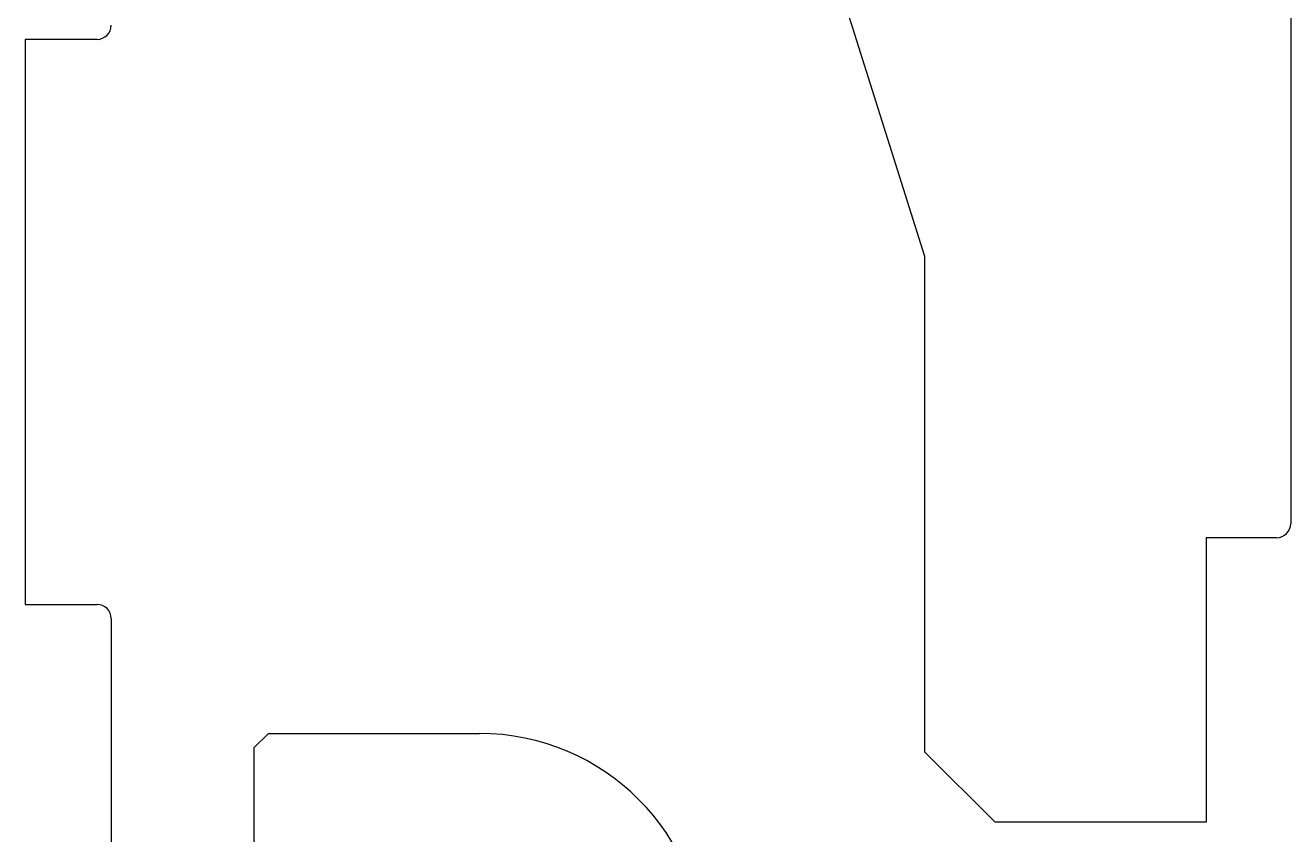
# Model space of a CAD drawing. Extents: x 10 to 1489, y -739 to -10.
# Drawn here: x 1389.1 to 1479, y -436.7 to -379.1 of the extents above; entities that cross this region are included whole.
import ezdxf

# ---------------------------------------------------------------- set-up
doc = ezdxf.new("R2010")
doc.units = 0

msp = doc.modelspace()

# ---------------------------------------------------------------- linework, layer by layer
at = {"layer": 'cut', "color": 0}
for p, q in [((1452.999896, -395.524912), (1422.999956, -300.208859)), ((1478.999844, -376.52495), (1478.999844, -414.524873)), ((1394.152673, -380.076004), (1389.052683, -380.076004)), ((1389.052683, -380.076004), (1389.052683, -420.275923)), ((1452.999896, -430.774841), (1452.999896, -395.524912)), ((1477.999846, -415.524872), (1472.999856, -415.524872)), ((1472.999856, -415.524872), (1472.999856, -435.774831)), ((1389.052683, -420.275923), (1394.152673, -420.275923)), ((1395.152671, -421.275921), (1395.152671, -458.775846)), ((1405.330496, -430.452538), (1406.330494, -429.45254)), ((1406.330494, -429.45254), (1421.330464, -429.45254)), ((1405.330496, -438.452522), (1405.330496, -430.452538)), ((1457.999886, -435.774831), (1452.999896, -430.774841)), ((1472.999856, -435.774831), (1457.999886, -435.774831))]:
    msp.add_line(p, q, dxfattribs=at)
for centre, radius, start, end in [((1394.152673, -379.076006), 0.999998, 270, 0), ((1477.999846, -414.524874), 0.999998, 270, 0), ((1394.152673, -421.275921), 0.999998, 0, 90), ((1421.330464, -445.452508), 15.999968, 0, 90)]:
    msp.add_arc(centre, radius, start, end, dxfattribs=at)

doc.saveas('drawing.dxf')
